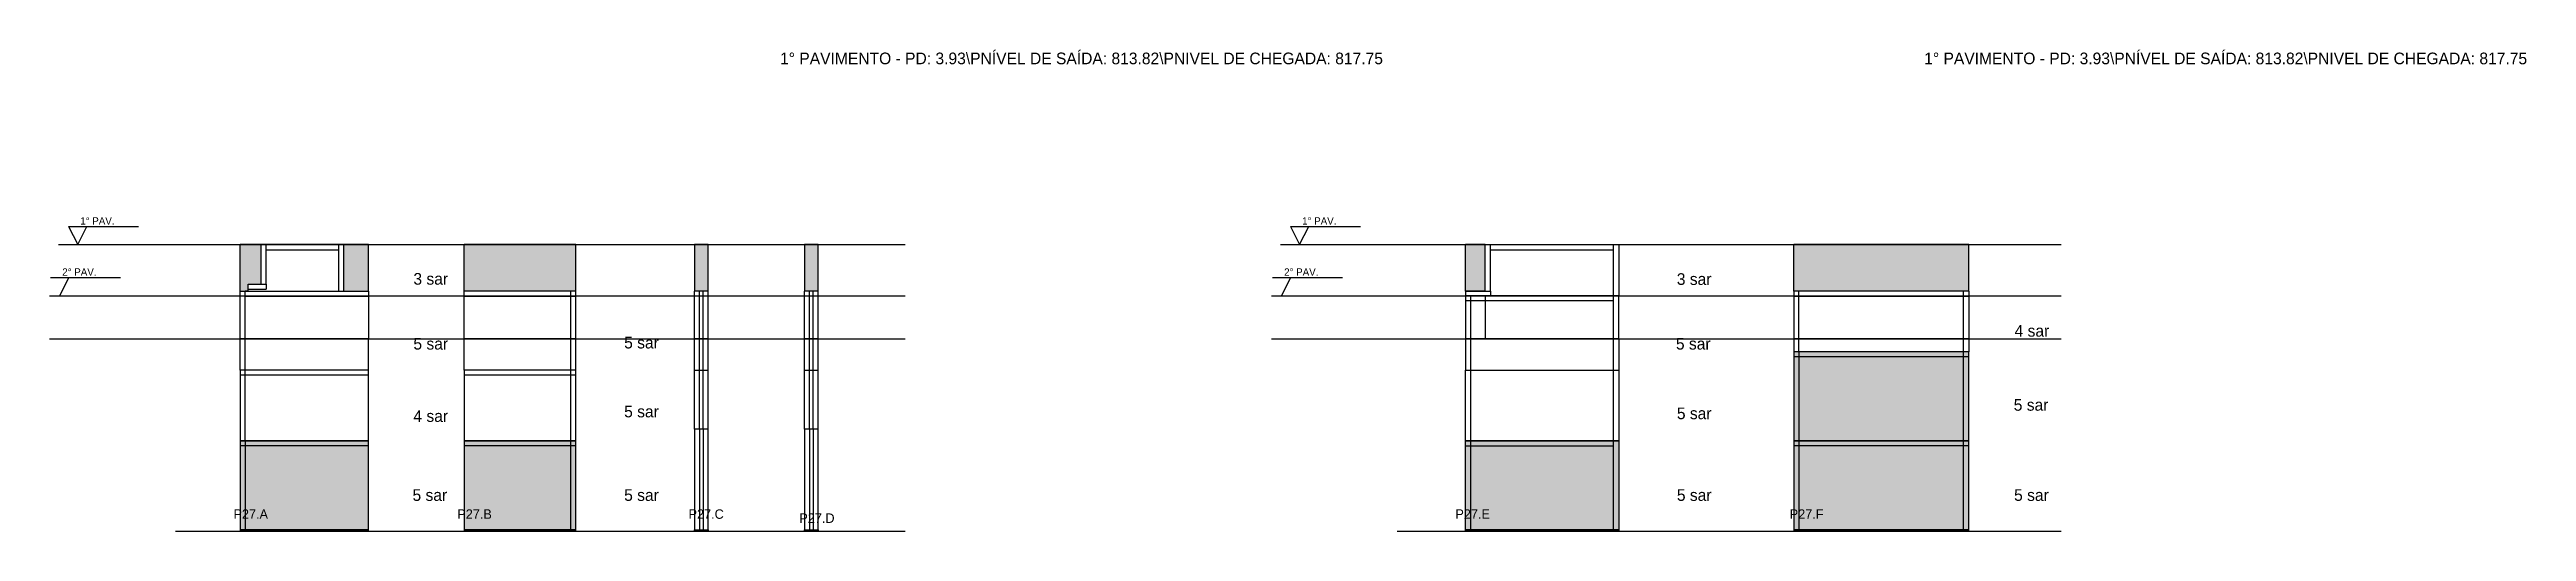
# Model space of a CAD drawing. Header units: metres. Extents: x 3226 to 6622, y 6362 to 7024.
import ezdxf

# ---------------------------------------------------------------- set-up
doc = ezdxf.new("R2010")
doc.units = ezdxf.units.M
for name, color, linetype in [('COTA', 7, 'Continuous'), ('Hachura', 7, 'Continuous'), ('NIVEL 1° PAV.', 7, 'Continuous'), ('NIVEL 2° PAV.', 7, 'Continuous'), ('NOMENCLATURA', 7, 'Continuous'), ('Nível', 7, 'Continuous'), ('Painéis', 7, 'Continuous'), ('SARR_2.2x7', 7, 'Continuous'), ('Texto Seção', 7, 'Continuous')]:
    doc.layers.add(name, color=color, linetype=linetype)

msp = doc.modelspace()

# ---------------------------------------------------------------- hatches: boundary and pattern name
at = {"layer": 'COTA'}
h = msp.add_hatch(color=7, dxfattribs=at)
h.dxf.hatch_style = 1
h.paths.add_polyline_path([(3486.9, 6691.9), (3497.9, 6691.9), (3497.9, 6691.9), (3497.9, 6701.9), (3497.9, 6701.9), (3515.9, 6701.9), (3515.9, 6701.9), (3515.9, 6755.9), (3515.9, 6755.9), (3486.9, 6755.9), (3486.9, 6755.9), (3486.9, 6691.9)])
h = msp.add_hatch(color=7, dxfattribs=at)
h.dxf.hatch_style = 1
h.paths.add_polyline_path([(3662.9, 6691.9), (3662.9, 6755.9), (3662.9, 6755.9), (3628.9, 6755.9), (3628.9, 6755.9), (3628.9, 6691.9), (3628.9, 6691.9), (3662.9, 6691.9)])
h = msp.add_hatch(color=7, dxfattribs=at)
h.dxf.hatch_style = 1
h.paths.add_polyline_path([(3947.3, 6691.9), (3947.3, 6755.9), (3947.3, 6755.9), (3794.3, 6755.9), (3794.3, 6755.9), (3794.3, 6691.9), (3794.3, 6691.9), (3947.3, 6691.9)])
h = msp.add_hatch(color=7, dxfattribs=at)
h.dxf.hatch_style = 1
h.paths.add_polyline_path([(4110, 6691.9), (4129, 6691.9), (4129, 6691.9), (4129, 6755.9), (4129, 6755.9), (4110, 6755.9), (4110, 6755.9), (4110, 6691.9)])
h = msp.add_hatch(color=7, dxfattribs=at)
h.dxf.hatch_style = 1
h.paths.add_polyline_path([(4260.8, 6691.9), (4279.8, 6691.9), (4279.8, 6691.9), (4279.8, 6755.9), (4279.8, 6755.9), (4260.8, 6755.9), (4260.8, 6755.9), (4260.8, 6691.9)])
h = msp.add_hatch(color=7, dxfattribs=at)
h.dxf.hatch_style = 1
h.paths.add_polyline_path([(5194.4, 6691.9), (5167.4, 6691.9), (5167.4, 6691.9), (5167.4, 6755.9), (5167.4, 6755.9), (5194.4, 6755.9), (5194.4, 6755.9), (5194.4, 6691.9), (5194.4, 6691.9)])
h = msp.add_hatch(color=7, dxfattribs=at)
h.dxf.hatch_style = 1
h.paths.add_polyline_path([(5617.3, 6691.9), (5857.3, 6691.9), (5857.3, 6691.9), (5857.3, 6755.9), (5857.3, 6755.9), (5617.3, 6755.9), (5617.3, 6755.9), (5617.3, 6691.9)])
at = {"layer": 'Hachura'}
h = msp.add_hatch(color=7, dxfattribs=at)
h.dxf.hatch_style = 1
h.paths.add_polyline_path([(5857.3, 6363.4), (5857.3, 6609.9), (5857.3, 6609.9), (5617.3, 6608.9), (5617.3, 6608.9), (5617.3, 6362.4), (5617.3, 6362.4), (5857.3, 6363.4)])
h = msp.add_hatch(color=7, dxfattribs=at)
h.dxf.hatch_style = 1
h.paths.add_polyline_path([(3662.9, 6362.9), (3662.9, 6486.9), (3662.9, 6486.9), (3486.9, 6486.9), (3486.9, 6486.9), (3486.9, 6362.9), (3486.9, 6362.9), (3662.9, 6362.9)])
h = msp.add_hatch(color=7, dxfattribs=at)
h.dxf.hatch_style = 1
h.paths.add_polyline_path([(3947.3, 6362.9), (3947.3, 6486.9), (3947.3, 6486.9), (3794.3, 6486.9), (3794.3, 6486.9), (3794.3, 6362.9), (3794.3, 6362.9), (3947.3, 6362.9)])
h = msp.add_hatch(color=7, dxfattribs=at)
h.dxf.hatch_style = 1
h.paths.add_polyline_path([(5377.4, 6362.9), (5377.4, 6486.9), (5377.4, 6486.9), (5167.4, 6486.9), (5167.4, 6486.9), (5167.4, 6362.9), (5167.4, 6362.9), (5377.4, 6362.9)])

# ---------------------------------------------------------------- linework, layer by layer
at = {"layer": 'COTA', "color": 7, "lineweight": 25}
for p, q in [((3515.9, 6755.9), (3486.9, 6755.9)), ((3486.9, 6691.9), (3486.9, 6755.9)), ((3662.9, 6755.9), (3628.9, 6755.9)), ((3662.9, 6691.9), (3662.9, 6755.9)), ((3947.3, 6755.9), (3794.3, 6755.9)), ((3794.3, 6691.9), (3794.3, 6755.9)), ((3947.3, 6691.9), (3947.3, 6755.9)), ((5167.4, 6691.9), (5167.4, 6755.9)), ((5194.4, 6755.9), (5167.4, 6755.9)), ((5857.3, 6755.9), (5617.3, 6755.9)), ((5617.3, 6691.9), (5617.3, 6755.9)), ((5857.3, 6691.9), (5857.3, 6755.9))]:
    msp.add_line(p, q, dxfattribs=at)
for points in [[(4129, 6691.9), (4129, 6755.9), (4110, 6755.9), (4110, 6691.9)], [(4279.8, 6691.9), (4279.8, 6755.9), (4260.8, 6755.9), (4260.8, 6691.9)]]:
    msp.add_lwpolyline(points, dxfattribs=at)
at = {"layer": 'NIVEL 1° PAV.', "color": 7, "lineweight": 25}
for p, q in [((3251.8, 6780.9), (3347.8, 6780.9)), ((3251.8, 6780.9), (3264.3, 6755.9)), ((3264.3, 6755.9), (3276.8, 6780.9)), ((4927.3, 6780.9), (5023.3, 6780.9)), ((4927.3, 6780.9), (4939.8, 6755.9)), ((4939.8, 6755.9), (4952.3, 6780.9)), ((3238, 6755.9), (4398.9, 6755.9)), ((4913.5, 6755.9), (5983.9, 6755.9))]:
    msp.add_line(p, q, dxfattribs=at)
at = {"layer": 'NIVEL 2° PAV.', "color": 7, "lineweight": 25}
for p, q in [((3227.1, 6710.9), (3323.1, 6710.9)), ((3239.6, 6685.9), (3252.1, 6710.9)), ((4902.6, 6710.9), (4998.6, 6710.9)), ((4915.1, 6685.9), (4927.6, 6710.9)), ((3225.7, 6685.9), (4398.9, 6685.9)), ((4901.2, 6685.9), (5983.9, 6685.9)), ((3225.7, 6626.9), (4398.9, 6626.9)), ((4901.2, 6626.9), (5983.9, 6626.9))]:
    msp.add_line(p, q, dxfattribs=at)
at = {"layer": 'Nível', "color": 7, "lineweight": 25}
for p, q in [((3398.2, 6755.9), (4398.9, 6755.9)), ((5073.7, 6755.9), (5983.9, 6755.9)), ((3398.2, 6362.9), (4398.9, 6362.9)), ((5073.7, 6362.9), (5983.9, 6362.9))]:
    msp.add_line(p, q, dxfattribs=at)
at = {"layer": 'Painéis', "color": 7, "lineweight": 25}
for p, q in [((3515.9, 6701.9), (3515.9, 6755.9)), ((3628.9, 6755.9), (3515.9, 6755.9)), ((3628.9, 6755.9), (3628.9, 6691.9)), ((5194.4, 6691.9), (5194.4, 6755.9)), ((5194.4, 6755.9), (5377.4, 6755.9)), ((5377.4, 6755.9), (5377.4, 6707.9)), ((3486.9, 6691.9), (3662.9, 6691.9)), ((3486.9, 6626.9), (3486.9, 6691.9)), ((3497.9, 6701.9), (3515.9, 6701.9)), ((3497.9, 6691.9), (3497.9, 6701.9)), ((3662.9, 6691.9), (3662.9, 6626.9)), ((3947.3, 6691.9), (3794.3, 6691.9)), ((3794.3, 6583.9), (3794.3, 6691.9)), ((3947.3, 6583.9), (3947.3, 6691.9)), ((4129, 6691.9), (4110, 6691.9)), ((4110, 6502.9), (4110, 6691.9)), ((4129, 6502.9), (4129, 6691.9)), ((4279.8, 6691.9), (4260.8, 6691.9)), ((4260.8, 6502.9), (4260.8, 6691.9)), ((4279.8, 6502.9), (4279.8, 6691.9)), ((5194.4, 6691.9), (5167.4, 6691.9)), ((5167.4, 6691.9), (5167.4, 6685.9)), ((5377.4, 6707.9), (5377.4, 6685.9)), ((5857.3, 6691.9), (5617.3, 6691.9)), ((5617.3, 6691.9), (5617.3, 6608.9)), ((5651.3, 6691.9), (5651.3, 6691.9)), ((5857.3, 6691.9), (5857.3, 6608.9)), ((5167.4, 6685.9), (5377.4, 6685.9)), ((5194.4, 6685.9), (5167.4, 6685.9)), ((5167.4, 6685.9), (5167.4, 6626.9)), ((5377.4, 6685.9), (5194.4, 6685.9)), ((5194.4, 6685.9), (5194.4, 6626.9)), ((5377.4, 6626.9), (5377.4, 6685.9)), ((3662.9, 6626.9), (3486.9, 6626.9)), ((3486.9, 6583.9), (3486.9, 6626.9)), ((3662.9, 6583.9), (3662.9, 6626.9)), ((3947.3, 6626.9), (3794.3, 6626.9)), ((4129, 6626.9), (4110, 6626.9)), ((4279.8, 6626.9), (4260.8, 6626.9)), ((5377.4, 6626.9), (5167.4, 6626.9)), ((5167.4, 6626.9), (5167.4, 6583.9)), ((5377.4, 6626.9), (5377.4, 6583.9)), ((5857.3, 6626.9), (5617.3, 6626.9)), ((5617.3, 6608.9), (5617.3, 6486.9)), ((5857.3, 6608.9), (5617.3, 6608.9)), ((5857.3, 6486.9), (5857.3, 6608.9)), ((3486.9, 6583.9), (3486.9, 6486.9)), ((3662.9, 6583.9), (3486.9, 6583.9)), ((3662.9, 6486.9), (3662.9, 6583.9)), ((3794.3, 6583.9), (3794.3, 6486.9)), ((3947.3, 6583.9), (3794.3, 6583.9)), ((3947.3, 6486.9), (3947.3, 6583.9)), ((4110, 6583.9), (4129, 6583.9)), ((4260.8, 6583.9), (4279.8, 6583.9)), ((5167.4, 6583.9), (5377.4, 6583.9)), ((5167.4, 6486.9), (5167.4, 6583.9)), ((5377.4, 6583.9), (5377.4, 6486.9)), ((4110, 6502.9), (4110, 6364.9)), ((4129, 6502.9), (4110, 6502.9)), ((4129, 6364.9), (4129, 6502.9)), ((4260.8, 6502.9), (4260.8, 6364.9)), ((4279.8, 6502.9), (4260.8, 6502.9)), ((4279.8, 6364.9), (4279.8, 6502.9)), ((3486.9, 6486.9), (3486.9, 6362.9)), ((3486.9, 6486.9), (3662.9, 6486.9)), ((3662.9, 6486.9), (3486.9, 6486.9)), ((3662.9, 6362.9), (3662.9, 6486.9)), ((3794.3, 6486.9), (3794.3, 6362.9)), ((3794.3, 6486.9), (3947.3, 6486.9)), ((3947.3, 6486.9), (3794.3, 6486.9)), ((3947.3, 6362.9), (3947.3, 6486.9)), ((5167.4, 6362.9), (5167.4, 6486.9)), ((5377.4, 6486.9), (5167.4, 6486.9)), ((5167.4, 6486.9), (5377.4, 6486.9)), ((5377.4, 6486.9), (5377.4, 6362.9)), ((5617.3, 6486.9), (5617.3, 6362.9)), ((5617.3, 6486.9), (5857.3, 6486.9)), ((5857.3, 6486.9), (5617.3, 6486.9)), ((5857.3, 6362.9), (5857.3, 6486.9)), ((3486.9, 6364.9), (3662.9, 6364.9)), ((3794.3, 6364.9), (3947.3, 6364.9)), ((4110, 6364.9), (4129, 6364.9)), ((4260.8, 6364.9), (4279.8, 6364.9)), ((5377.4, 6364.9), (5167.4, 6364.9)), ((5617.3, 6364.9), (5857.3, 6364.9))]:
    msp.add_line(p, q, dxfattribs=at)
for points in [[(3662.9, 6364.9), (3486.9, 6364.9), (3486.9, 6362.9), (3662.9, 6362.9)], [(3947.3, 6364.9), (3794.3, 6364.9), (3794.3, 6362.9), (3947.3, 6362.9)], [(4110, 6364.9), (4129, 6364.9), (4129, 6362.9), (4110, 6362.9)], [(4260.8, 6364.9), (4279.8, 6364.9), (4279.8, 6362.9), (4260.8, 6362.9)], [(5167.4, 6364.9), (5377.4, 6364.9), (5377.4, 6362.9), (5167.4, 6362.9)], [(5857.3, 6364.9), (5617.3, 6364.9), (5617.3, 6362.9), (5857.3, 6362.9)]]:
    msp.add_lwpolyline(points, close=True, dxfattribs=at)
at = {"layer": 'SARR_2.2x7', "color": 7, "lineweight": 25}
for p, q in [((3522.9, 6701.9), (3522.9, 6755.9)), ((3522.9, 6748.9), (3621.9, 6748.9)), ((3621.9, 6755.9), (3621.9, 6691.9)), ((5201.4, 6691.9), (5201.4, 6755.9)), ((5201.4, 6748.9), (5370.4, 6748.9)), ((5370.4, 6707.9), (5370.4, 6755.9)), ((3493.9, 6626.9), (3493.9, 6691.9)), ((3497.9, 6691.9), (3493.9, 6691.9)), ((3497.9, 6694.9), (3522.9, 6694.9)), ((3515.9, 6701.9), (3522.9, 6701.9)), ((3522.9, 6701.9), (3522.9, 6694.9)), ((3621.9, 6691.9), (3628.9, 6691.9)), ((3940.3, 6583.9), (3940.3, 6691.9)), ((4117, 6583.9), (4117, 6691.9)), ((4122, 6583.9), (4122, 6691.9)), ((4267.8, 6583.9), (4267.8, 6691.9)), ((4272.8, 6583.9), (4272.8, 6691.9)), ((5167.4, 6691.9), (5201.4, 6691.9)), ((5201.4, 6691.9), (5201.4, 6685.9)), ((5370.4, 6685.9), (5370.4, 6707.9)), ((5624.3, 6608.9), (5624.3, 6691.9)), ((5850.3, 6608.9), (5850.3, 6691.9)), ((3662.9, 6684.9), (3493.9, 6684.9)), ((3947.3, 6684.9), (3794.3, 6684.9)), ((5370.4, 6678.9), (5167.4, 6678.9)), ((5174.4, 6583.9), (5174.4, 6685.9)), ((5370.4, 6685.9), (5370.4, 6685.9)), ((5370.4, 6583.9), (5370.4, 6685.9)), ((5857.3, 6684.9), (5617.3, 6684.9)), ((3493.9, 6583.9), (3493.9, 6626.9)), ((5857.3, 6601.9), (5617.3, 6601.9)), ((5624.3, 6608.9), (5624.3, 6486.9)), ((5850.3, 6486.9), (5850.3, 6608.9)), ((3662.9, 6576.9), (3486.9, 6576.9)), ((3493.9, 6486.9), (3493.9, 6583.9)), ((3947.3, 6576.9), (3794.3, 6576.9)), ((3940.3, 6486.9), (3940.3, 6583.9)), ((4117, 6502.9), (4117, 6583.9)), ((4122, 6502.9), (4122, 6583.9)), ((4267.8, 6502.9), (4267.8, 6583.9)), ((4272.8, 6502.9), (4272.8, 6583.9)), ((5174.4, 6486.9), (5174.4, 6583.9)), ((5370.4, 6486.9), (5370.4, 6583.9)), ((4117, 6502.9), (4117, 6364.9)), ((4122, 6502.9), (4122, 6364.9)), ((4267.8, 6502.9), (4267.8, 6364.9)), ((4272.8, 6502.9), (4272.8, 6364.9)), ((3662.9, 6479.9), (3486.9, 6479.9)), ((3493.9, 6486.9), (3493.9, 6362.9)), ((3947.3, 6479.9), (3794.3, 6479.9)), ((3940.3, 6364.9), (3940.3, 6486.9)), ((5167.4, 6479.9), (5370.4, 6479.9)), ((5174.4, 6364.9), (5174.4, 6486.9)), ((5370.4, 6364.9), (5370.4, 6486.9)), ((5857.3, 6479.9), (5617.3, 6479.9)), ((5624.3, 6486.9), (5624.3, 6362.9)), ((5850.3, 6364.9), (5850.3, 6486.9)), ((3493.9, 6364.9), (3493.9, 6364.9)), ((3655.9, 6364.9), (3655.9, 6364.9)), ((3801.3, 6364.9), (3801.3, 6364.9)), ((3940.3, 6364.9), (3940.3, 6364.9)), ((5174.4, 6364.9), (5174.4, 6364.9)), ((5370.4, 6364.9), (5370.4, 6364.9)), ((5624.3, 6364.9), (5624.3, 6364.9)), ((5850.3, 6364.9), (5850.3, 6364.9))]:
    msp.add_line(p, q, dxfattribs=at)

# ---------------------------------------------------------------- texts
at = {"layer": 'NIVEL 1° PAV.', "color": 7, "lineweight": 25}
for p in [(3267.8, 6783.4), (4943.3, 6783.4)]:
    msp.add_text('1° PAV.', height=10, dxfattribs=at).set_placement(p)
at = {"layer": 'NIVEL 2° PAV.', "color": 7, "lineweight": 25}
for p in [(3243.1, 6713.4), (4918.6, 6713.4)]:
    msp.add_text('2° PAV.', height=10, dxfattribs=at).set_placement(p)
at = {"layer": 'NOMENCLATURA', "color": 7, "lineweight": 25}
for s, p in [('1° PAVIMENTO - PD: 3.93\\PNÍVEL DE SAÍDA: 813.82\\PNIVEL DE CHEGADA: 817.75', (4227.4, 7003.4)), ('1° PAVIMENTO - PD: 3.93\\PNÍVEL DE SAÍDA: 813.82\\PNIVEL DE CHEGADA: 817.75', (5796.3, 7003.4)), ('3 sar', (3724.6, 6701)), ('3 sar', (5457, 6700.7)), ('5 sar', (3724.6, 6612)), ('5 sar', (4013.6, 6613.5)), ('5 sar', (5455.8, 6612)), ('4 sar', (5920.2, 6629.7)), ('4 sar', (3724.6, 6512.8)), ('5 sar', (4013.6, 6519)), ('5 sar', (5457.1, 6516.5)), ('5 sar', (5919, 6528.1)), ('5 sar', (3723.4, 6404.4)), ('5 sar', (4013.6, 6404.4)), ('5 sar', (5457.1, 6404.4)), ('5 sar', (5919.5, 6404.4))]:
    msp.add_text(s, height=16, dxfattribs=at).set_placement(p)
at = {"layer": 'Texto Seção', "color": 7, "lineweight": 25}
for s, p in [('P27.A', (3477.9, 6379.8)), ('P27.B', (3784.8, 6379.8)), ('P27.C', (4101.9, 6379.8)), ('P27.D', (4253.8, 6374.2)), ('P27.E', (5153.4, 6379.8)), ('P27.F', (5611.8, 6379.8))]:
    msp.add_text(s, height=13, dxfattribs=at).set_placement(p)

doc.saveas('drawing.dxf')
